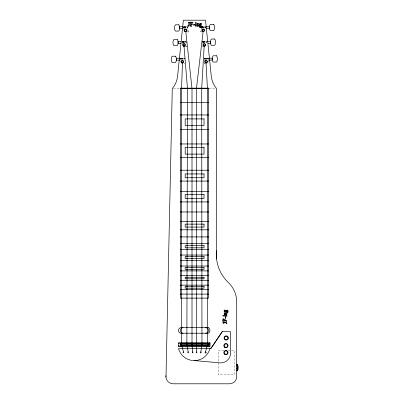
<?xml version="1.0" encoding="UTF-8"?>
<svg xmlns="http://www.w3.org/2000/svg" width="404" height="404" viewBox="0 0 404 404"><rect width="100%" height="100%" fill="white"/><g stroke="black" fill="none" stroke-linecap="round" stroke-linejoin="round"><path stroke-width="0.3" stroke-dasharray="2.02 1.52" d="M200.965 31.27L200.965 31.825L201.525 31.825M204.439 63.155L204 63.337M204.939 62.842L204.05 63.534M202.561 46.475L202 46.475M201.288 32.078L200.591 31.724L201.288 30.431L201.288 27.977M202.323 46.728L202.025 46.788M184.83 63.66L184.562 63.686M184.795 63.59L184.34 63.408M187.678 26.75L183.648 26.755L183.648 30.431M201.288 26.755L205.318 26.75L205.318 29.27M183.648 26.805L187.102 26.846M201.288 26.846L205.318 26.805M183.648 26.901L187.678 26.901M201.288 26.901L205.318 26.901M183.648 26.967L187.678 26.967M201.288 26.967L205.318 27.038M183.648 27.124L187.102 27.124M201.288 27.124L205.318 27.124M183.648 27.214L187.678 27.214M201.288 27.214L205.318 27.214M183.648 27.315L187.678 27.315L187.678 30.431C189.289 31.416 187.86 33.411 186.744 31.507M201.288 27.315L205.318 27.315M183.648 27.421L187.678 27.421M201.288 27.421L205.318 27.421M183.648 27.533L187.678 27.533M201.288 27.533L205.318 27.533M186.138 41.4L182.113 41.405L182.113 45.081M202.323 41.405L206.353 41.4L206.353 43.925M182.113 41.455L186.138 41.501M202.323 41.501L206.353 41.455M182.113 41.551L185.562 41.551M202.323 41.551L206.353 41.551M182.113 41.617L186.138 41.693M202.899 41.617L206.353 41.693M182.113 41.779L186.138 41.779M202.899 41.779L206.353 41.779M182.113 41.87L186.138 41.87L186.138 43.925M202.899 41.87L206.353 41.87M182.113 41.965L186.138 41.965M202.323 41.965L206.353 41.965M182.113 42.072L186.138 42.072M202.323 42.072L206.353 42.072M182.113 42.183L186.138 42.183M202.323 42.183L206.353 42.183M180.386 58.186L184.416 58.166M180.386 58.262L184.416 58.216M204.146 58.216L208.171 58.262M180.386 58.312L184.416 58.312M204.146 58.312L208.171 58.312M180.386 58.378L184.416 58.378M204.146 58.378L208.171 58.378M180.386 58.454L184.416 58.454M204.146 58.454L208.171 58.454M180.386 58.54L184.416 58.54M204.146 58.54L208.171 58.54M180.386 58.63L184.416 58.63M204.146 58.63L208.171 58.63M180.386 58.726L184.416 58.726M204.146 58.726L208.171 58.726M180.386 58.833L184.416 58.833M204.146 58.833L208.171 58.833M180.386 58.944L184.416 58.944M204.146 58.944L208.171 58.944M208.171 60.12L209.322 60.12M173.528 88.673L179.765 88.673M209.095 88.673L215.337 88.673M223.877 350.531L218.301 350.531L218.301 374.695L234.411 374.695L234.411 350.531L228.215 350.531M185.204 46.162L186.38 46.935L186.789 46.218L186.057 46.243L186.416 46.844L186.759 46.233M204.146 61.231L204.146 58.161L208.171 58.161L208.171 61.842A2.161 2.161 0 0 1 207.974 62.226M180.386 58.161L180.386 61.262M201.409 29.381A1.934 1.934 0 0 1 201.854 28.487M202.237 28.154A1.934 1.934 0 0 1 204.581 28.315L204.914 28.699A1.934 1.934 0 0 1 205.136 29.149M202.606 43.556A1.934 1.934 0 0 1 202.889 43.137M203.273 42.809A1.934 1.934 0 0 1 205.616 42.97L205.949 43.349A1.934 1.934 0 0 1 206.171 43.804M205.091 59.57A1.934 1.934 0 0 1 207.439 59.731M208.085 61.06A1.934 1.934 0 0 1 208.05 61.565M183.936 28.906A1.934 1.934 0 0 1 184.214 28.487M184.598 28.154A1.934 1.934 0 0 1 186.941 28.315L187.274 28.699A1.934 1.934 0 0 1 187.496 29.149M181.335 59.57A1.934 1.934 0 0 1 183.679 59.731M182.234 44.036A1.934 1.934 0 0 1 182.679 43.137M183.057 42.809A1.934 1.934 0 0 1 185.406 42.97L185.739 43.349A1.934 1.934 0 0 1 185.956 43.804M187.557 31.689C188.072 33.224 188.739 30.588 187.557 31.689"/><path stroke-width="0.61" d="M216.584 250.738L216.6 259.045A37.885 37.885 0 0 0 227.073 281.224L229.179 283.396A26.679 26.679 0 0 1 236.724 301.985L236.658 377.77A7.272 7.272 0 0 1 229.497 383.8L173.215 383.8A7.348 7.348 0 0 1 165.988 377.775L172.276 88.673A23.442 23.442 0 0 0 177.603 76.043L183.355 20.2L205.51 20.2L211.257 76.043A23.442 23.442 0 0 0 216.584 88.673L216.584 258.863M182.482 62.539L181.568 88.163L181.568 344.713L183.451 351.849C184.618 353.111 182.416 353.167 183.451 351.849M204.187 45.899L201.712 88.163L201.965 344.713L200.869 351.849C202.197 353.439 199.066 353 200.869 351.849M203.156 31.214L196.496 88.163L196.581 351.849C197.793 353.162 195.278 353.096 196.581 351.849M205.707 351.849L205.914 352.081A0.561 0.561 0 0 1 206.03 352.965A0.561 0.561 0 0 1 205.151 352.849A0.561 0.561 0 0 1 205.49 352.025L207.429 344.713L207.429 88.163L206.005 62.67M188.188 351.849C186.724 352.96 189.274 353.323 188.188 351.849L186.87 344.713L187.456 88.163L183.977 45.874M210.898 348.541L222.296 331.568L230.351 331.568L230.351 355.328A9.908 9.908 0 0 1 219.852 362.873L190.713 360.237L187.355 359.095A16.266 16.266 0 0 1 178.518 348.541L210.651 348.399L211.408 347.778L222.296 331.568M192.698 351.849C191.294 353.071 193.91 353.217 192.698 351.849L192.006 344.748L192.006 88.673L185.769 31.285M194.238 360.626L197.763 360.237L201.121 359.095A16.266 16.266 0 0 0 209.959 348.541M183.073 26.77L179.623 26.77L179.623 28.709L183.073 28.709M205.894 26.77L209.343 26.77L209.343 28.709L206.469 28.709M180.962 41.425L178.083 41.425L178.083 43.359L180.962 43.359M207.504 41.425L210.378 41.425L210.378 43.359L208.08 43.359M179.81 58.186L176.356 58.257L176.361 60.12L179.81 60.12M209.322 58.186L212.201 58.186L212.201 60.12L209.322 60.12M180.336 88.673L208.53 88.673M180.336 102.692L208.53 102.692M180.336 114.958L208.53 114.958M180.336 129.527L208.53 129.527M180.336 143.965L208.53 143.965M180.336 157.313L208.53 157.313M180.336 170.215L208.53 170.215M180.336 181.073L208.53 181.073M180.336 191.425L208.53 191.425M180.336 201.924L208.53 201.924M180.336 211.974L208.53 211.974M180.336 221.478L208.53 221.478M180.336 229.815L208.53 229.815M180.336 236.916L208.53 236.916M180.336 243.466L208.53 243.466M180.336 249.632L208.53 249.632M180.336 255.035L208.53 255.035M180.336 260.625L208.53 260.625M180.336 266.034L208.53 266.034M180.336 270.892L208.53 270.892M180.336 275.493L208.53 275.493M180.336 280.421L208.53 280.421M180.336 285.153L208.53 285.153M180.336 289.668L208.53 289.668M180.336 294.097L208.53 294.097M178.518 343.44L209.959 343.44M180.336 343.809L208.53 343.809M180.336 344.713L209.959 344.713M180.336 345.617L208.53 345.617M178.518 345.94L209.959 345.94M236.724 364.539L237.658 364.539L237.658 370.756L236.724 370.756M236.724 365.226L237.658 365.226M236.724 368.332L237.658 368.332M237.188 370.074L237.658 370.074M238.123 365.837L238.123 369.569M237.188 364.388L237.188 370.912M208.53 343.44L208.53 345.94M180.336 343.44L180.336 345.94M165.903 375.745L165.903 377.013M205.626 327.695A2.762 2.762 0 0 1 208.53 330.452A2.762 2.762 0 0 1 205.626 333.214M182.967 333.214A2.762 2.762 0 0 1 180.336 330.452A2.762 2.762 0 0 1 182.967 327.695M224.356 310.04C223.639 311.115 224.695 313.398 225.897 311.913L226.397 312.348L226.821 312.1C228.013 313.666 228.624 310.732 227.543 310.196C225.998 309.156 226.972 312.539 225.952 311.777L225.75 310.636L224.604 310.519L224.356 310.04M223.22 319.534L223.21 320.645L224.72 320.645C223.776 318.635 225.876 318.625 224.957 320.645C227.528 319.816 226.705 320.746 226.705 321.397C223.947 319.559 221.776 324.205 222.998 318.877L223.841 318.842L223.22 319.534M189.365 22.745L189.249 25.609L188.123 26.25L187.86 25.639L188.592 26.078L188.799 25.654L188.764 22.639L188.249 22.346L189.895 22.346L189.365 22.745M190.572 25.513L190.021 26.194L191.673 26.194L191.153 25.896L191.117 24.306C193.137 25.225 193.127 23.124 191.117 24.068L191.117 22.558C192.173 21.644 193.279 24.23 192.885 22.346C187.749 21.826 191.774 22.245 190.572 25.513M226.932 310.6L226.846 311.944C227.821 312.853 228.093 310.716 227.391 310.292L226.932 310.6M226.922 313.863L226.886 314.756L225.957 314.756L226.705 314.125L226.366 313.418L225.331 314.64L224.387 314.549L224.169 313.191L225.053 313.191L224.377 313.751L224.674 314.433L225.917 313.034A0.747 0.747 0 0 1 226.457 313.065L226.588 313.145A0.934 0.934 0 0 1 226.922 313.863M199.369 24.275L199.844 25.245L199.414 25.745L199.662 26.169C198.096 27.361 201.03 27.972 201.566 26.891C202.606 25.346 199.222 26.321 199.985 25.3L201.126 25.099L201.243 23.952C202.858 23.866 199.273 22.897 199.369 24.275M195.698 25.604C194.612 26.553 197.324 26.523 196.172 25.604C196.662 19.872 194.708 22.225 195.698 25.604M200.909 24.548L200.768 25.053L200.207 25.169L199.99 23.821L200.546 23.7L200.909 24.548M223.119 323.24C223.038 323.806 222.564 321.018 223.68 322.417C224.548 322.089 227.78 322.306 226.659 323.937C226.235 322.846 226.796 322.018 223.119 323.24M226.74 315.171C226.422 316.6 221.266 314.696 223.22 316.145C224.68 315.241 227.806 317.509 226.74 315.171M197.046 23.977C196.48 25.013 199.354 25.401 197.904 26.103C196.854 24.715 196.465 26.437 197.899 26.27A0.934 0.934 0 0 0 198.617 25.937L198.697 25.806A0.747 0.747 0 0 0 198.728 25.265C198.091 24.907 196.445 23.467 198.197 23.836C199.369 25.058 197.965 22.326 197.046 23.977M224.351 311.216L224.472 311.772L224.988 311.913L225.866 311.348L225.2 310.853L224.351 311.216M199.616 26.462L199.712 26.932L200.53 27.108L201.53 26.543L199.818 26.194L199.616 26.462M213.701 24.371L210.267 24.386A5.747 5.747 0 0 0 210.267 30.618L213.701 30.633A5.989 5.989 0 0 0 213.701 24.371M178.836 24.801L175.402 24.816A5.747 5.747 0 0 0 175.402 31.052L178.836 31.068A5.989 5.989 0 0 0 178.836 24.801M214.736 39.021L211.297 39.036A5.747 5.747 0 0 0 211.297 45.273L214.736 45.288A5.989 5.989 0 0 0 214.736 39.021M177.3 39.456L173.866 39.471A5.747 5.747 0 0 0 173.866 45.703L177.3 45.718A5.989 5.989 0 0 0 177.3 39.456M216.554 55.782L213.12 55.797A5.747 5.747 0 0 0 213.12 62.034L216.554 62.049A5.989 5.989 0 0 0 216.554 55.782M175.573 56.217L172.139 56.232A5.747 5.747 0 0 0 172.139 62.463L175.573 62.479A5.989 5.989 0 0 0 175.573 56.217M194.864 24.674L193.395 24.674L193.395 25.104L194.864 25.104L194.864 24.674M208.53 88.163L180.336 88.163L180.336 298.122L208.53 298.122L208.53 88.163M204.035 118.912L185.189 118.912L185.189 125.508L204.035 125.508L204.035 118.912M204.035 147.293L185.189 147.293L185.189 154.111L204.035 154.111L204.035 147.293M204.035 173.952L185.189 173.952L185.189 177.74L204.035 177.74L204.035 173.952M204.035 194.465L185.189 194.465L185.189 198.43L204.035 198.43L204.035 194.465M204.035 224.134L185.189 224.134L185.189 227.073L204.035 227.073L204.035 224.134M204.035 245.597L185.189 245.597L185.189 247.819L204.035 247.819L204.035 245.597M204.035 256.444L185.189 256.444L185.189 258.696L204.035 258.696L204.035 256.444M204.035 267.493L185.189 267.493L185.189 269.372L204.035 269.372L204.035 267.493M204.035 277.25L185.189 277.25L185.189 278.831L204.035 278.831L204.035 277.25M204.035 286.335L185.189 286.335L185.189 288.183L204.035 288.183L204.035 286.335M225.755 316.898L225.326 316.898L225.326 318.367L225.755 318.367L225.755 316.898M208.53 327.695L180.336 327.695A2.969 2.969 0 0 0 180.336 333.214L208.53 333.214A3.378 3.378 0 0 0 208.53 327.695M209.959 342.738L178.518 342.738L178.518 346.743L209.959 346.743L209.959 342.738M227.922 337.562L227.75 337.133A1.762 1.762 0 0 0 224.498 338.421L224.669 338.85A1.762 1.762 0 0 0 227.922 337.562M225.089 347.102A1.697 1.697 0 0 0 227.634 345.632A1.697 1.697 0 0 0 225.089 344.163A1.697 1.697 0 0 0 225.089 347.102M225.089 354.061A1.697 1.697 0 0 0 227.634 352.591A1.697 1.697 0 0 0 225.089 351.121A1.697 1.697 0 0 0 225.089 354.061M224.467 354.126A2.121 2.121 0 0 0 227.997 353.101A2.121 2.121 0 0 0 225.341 350.556A2.121 2.121 0 0 0 224.467 354.126M224.871 347.47A2.121 2.121 0 0 0 228.058 345.632A2.121 2.121 0 0 0 224.871 343.794A2.121 2.121 0 0 0 224.871 347.47M225.149 339.83A2.121 2.121 0 0 0 228.331 337.991A2.121 2.121 0 0 0 225.149 336.153A2.121 2.121 0 0 0 225.149 339.83M184.815 31.396A1.358 1.358 0 0 0 186.966 30.446A1.358 1.358 0 0 0 185.067 29.058A1.358 1.358 0 0 0 184.815 31.396M183.275 46.051A1.358 1.358 0 0 0 185.431 45.102A1.358 1.358 0 0 0 183.532 43.708A1.358 1.358 0 0 0 183.275 46.051M181.548 62.812A1.358 1.358 0 0 0 183.704 61.862A1.358 1.358 0 0 0 181.805 60.469A1.358 1.358 0 0 0 181.548 62.812M205.308 62.812A1.358 1.358 0 0 0 207.464 61.862A1.358 1.358 0 0 0 205.56 60.469A1.358 1.358 0 0 0 205.308 62.812M203.49 46.051A1.358 1.358 0 0 0 205.641 45.102A1.358 1.358 0 0 0 203.742 43.708A1.358 1.358 0 0 0 203.49 46.051M202.454 31.396A1.358 1.358 0 0 0 204.606 30.446A1.358 1.358 0 0 0 202.707 29.058A1.358 1.358 0 0 0 202.454 31.396M181.861 62.388A0.833 0.833 0 0 0 183.184 61.807A0.833 0.833 0 0 0 182.017 60.948A0.833 0.833 0 0 0 181.861 62.388M183.532 45.697A0.924 0.924 0 0 0 184.997 45.056A0.924 0.924 0 0 0 183.709 44.107A0.924 0.924 0 0 0 183.532 45.697M185.027 31.103A0.995 0.995 0 0 0 186.608 30.411A0.995 0.995 0 0 0 185.214 29.391A0.995 0.995 0 0 0 185.027 31.103M202.712 31.042A0.919 0.919 0 0 0 204.166 30.401A0.919 0.919 0 0 0 202.884 29.462A0.919 0.919 0 0 0 202.712 31.042M203.727 45.723A0.949 0.949 0 0 0 205.237 45.056A0.949 0.949 0 0 0 203.909 44.081A0.949 0.949 0 0 0 203.727 45.723M205.54 62.494A0.965 0.965 0 0 0 207.07 61.817A0.965 0.965 0 0 0 205.722 60.832A0.965 0.965 0 0 0 205.54 62.494"/></g></svg>
